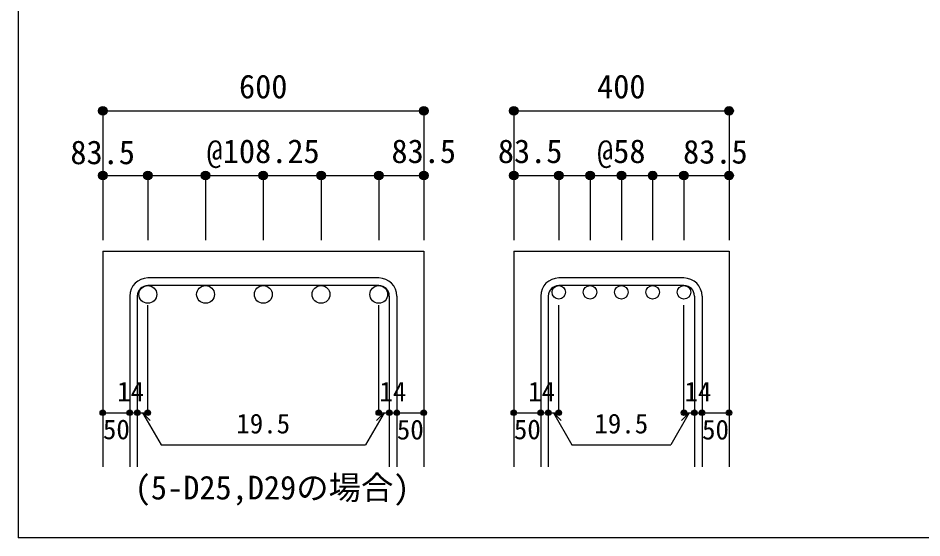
# Model space of a CAD drawing. Units: millimetres at full size, sheet at 1:20. Extents: x -3982 to 3969, y -2797 to 2801.
# Drawn here: x -3982 to -2307, y -2797 to -1833 of the extents above; entities that cross this region are included whole.
import ezdxf
from ezdxf.enums import TextEntityAlignment as Align

# ---------------------------------------------------------------- set-up
doc = ezdxf.new("R2010")
doc.units = ezdxf.units.MM
doc.header["$LTSCALE"] = 20
doc.header["$PDMODE"] = 32
doc.header["$PDSIZE"] = 10
for name, color, linetype in [('6-1_躯体線', 2, 'Continuous'), ('6-5_梁主筋', 7, 'Continuous'), ('6-6_S.T.P.', 7, 'Continuous'), ('6-7_文字', 7, 'Continuous'), ('6-D_寸法', 4, 'Continuous'), ('F-0_枠', 6, 'Continuous')]:
    doc.layers.add(name, color=color, linetype=linetype)
doc.styles.add('ＭＳ ゴシック', font='')
doc.styles.get('ＭＳ ゴシック').set_extended_font_data('MS Gothic')

msp = doc.modelspace()

# ---------------------------------------------------------------- linework, layer by layer
at = {"layer": '6-1_躯体線'}
for p, q in [((-3824.98, -2264.67), (-3824.98, -2664.67)), ((-3824.98, -2264.67), (-3229.98, -2264.67)), ((-3229.98, -2264.67), (-3229.98, -2664.67)), ((-3063.37, -2264.67), (-3063.37, -2664.67)), ((-3063.37, -2264.67), (-2664.37, -2264.67)), ((-2664.37, -2264.67), (-2664.37, -2664.67))]:
    msp.add_line(p, q, dxfattribs=at)
at = {"layer": '6-5_梁主筋', "color": 3}
for centre, radius in [((-3741.48, -2345.17), 16.5), ((-3634.48, -2345.17), 16.5), ((-3527.48, -2345.17), 16.5), ((-3420.48, -2345.17), 16.5), ((-3313.48, -2345.17), 16.5), ((-2979.87, -2341.17), 12.5), ((-2921.87, -2341.17), 12.5), ((-2863.87, -2341.17), 12.5), ((-2805.87, -2341.17), 12.5), ((-2747.87, -2341.17), 12.5)]:
    msp.add_circle(centre, radius, dxfattribs=at)
at = {"layer": '6-6_S.T.P.'}
for p, q in [((-3313.48, -2314.67), (-3741.48, -2314.67)), ((-2747.87, -2314.67), (-2979.87, -2314.67)), ((-3313.48, -2328.67), (-3741.48, -2328.67)), ((-2747.87, -2328.67), (-2979.87, -2328.67)), ((-3774.98, -2348.17), (-3774.98, -2664.67)), ((-3760.98, -2348.17), (-3760.98, -2664.67)), ((-3293.98, -2348.17), (-3293.98, -2664.67)), ((-3279.98, -2348.17), (-3279.98, -2664.67)), ((-3013.37, -2348.17), (-3013.37, -2664.67)), ((-2999.37, -2348.17), (-2999.37, -2664.67)), ((-2728.37, -2348.17), (-2728.37, -2664.67)), ((-2714.37, -2348.17), (-2714.37, -2664.67))]:
    msp.add_line(p, q, dxfattribs=at)
for centre, radius, start, end in [((-3741.48, -2348.17), 33.5, 90, 180), ((-3313.48, -2348.17), 33.5, 0, 90), ((-2979.87, -2348.17), 33.5, 90, 180), ((-2747.87, -2348.17), 33.5, 0, 90), ((-3741.48, -2348.17), 19.5, 90, 180), ((-3313.48, -2348.17), 19.5, 0, 90), ((-2979.87, -2348.17), 19.5, 90, 180), ((-2747.87, -2348.17), 19.5, 0, 90)]:
    msp.add_arc(centre, radius, start, end, dxfattribs=at)
at = {"layer": '6-D_寸法'}
for p, q in [((-3824.98, -2004.67), (-3824.98, -2124.67)), ((-3824.98, -2004.67), (-3229.98, -2004.67)), ((-3229.98, -2004.67), (-3229.98, -2124.67)), ((-3063.37, -2004.67), (-3063.37, -2124.67)), ((-3063.37, -2004.67), (-2664.37, -2004.67)), ((-2664.37, -2004.67), (-2664.37, -2124.67)), ((-3824.98, -2124.67), (-3741.48, -2124.67)), ((-3824.98, -2124.67), (-3824.98, -2244.67)), ((-3741.48, -2124.67), (-3741.48, -2244.67)), ((-3741.48, -2124.67), (-3514.98, -2124.67)), ((-3741.48, -2124.67), (-3598.81, -2124.67)), ((-3741.48, -2124.67), (-3598.81, -2124.67)), ((-3741.48, -2124.67), (-3634.48, -2124.67)), ((-3741.48, -2124.67), (-3741.48, -2244.67)), ((-3634.48, -2124.67), (-3634.48, -2244.67)), ((-3634.48, -2124.67), (-3527.48, -2124.67)), ((-3527.48, -2124.67), (-3527.48, -2244.67)), ((-3527.48, -2124.67), (-3420.48, -2124.67)), ((-3514.98, -2124.67), (-3313.48, -2124.67)), ((-3456.15, -2124.67), (-3313.48, -2124.67)), ((-3456.15, -2124.67), (-3313.48, -2124.67)), ((-3420.48, -2124.67), (-3420.48, -2244.67)), ((-3420.48, -2124.67), (-3313.48, -2124.67)), ((-3313.48, -2124.67), (-3313.48, -2244.67)), ((-3313.48, -2124.67), (-3229.98, -2124.67)), ((-3313.48, -2124.67), (-3313.48, -2244.67)), ((-3229.98, -2124.67), (-3229.98, -2244.67)), ((-3063.37, -2124.67), (-2979.87, -2124.67)), ((-3063.37, -2124.67), (-3063.37, -2244.67)), ((-2979.87, -2124.67), (-2979.87, -2244.67)), ((-2979.87, -2124.67), (-2921.87, -2124.67)), ((-2979.87, -2124.67), (-2979.87, -2244.67)), ((-2921.87, -2124.67), (-2863.87, -2124.67)), ((-2921.87, -2124.67), (-2921.87, -2244.67)), ((-2863.87, -2124.67), (-2805.87, -2124.67)), ((-2863.87, -2124.67), (-2863.87, -2244.67)), ((-2805.87, -2124.67), (-2747.87, -2124.67)), ((-2805.87, -2124.67), (-2805.87, -2244.67)), ((-2747.87, -2124.67), (-2747.87, -2244.67)), ((-2747.87, -2124.67), (-2747.87, -2244.67)), ((-2747.87, -2124.67), (-2664.37, -2124.67)), ((-2664.37, -2124.67), (-2664.37, -2244.67)), ((-3741.48, -2564.67), (-3741.48, -2365.34)), ((-3313.48, -2564.67), (-3313.48, -2365.34)), ((-2979.87, -2564.67), (-2979.87, -2365.34)), ((-2747.87, -2564.67), (-2747.87, -2365.34)), ((-3824.98, -2564.67), (-3774.98, -2564.67)), ((-3774.98, -2564.67), (-3741.48, -2564.67)), ((-3751.23, -2564.67), (-3737.09, -2578.81)), ((-3751.23, -2564.67), (-3717.01, -2623.95)), ((-3303.73, -2564.67), (-3337.95, -2623.95)), ((-3303.73, -2564.67), (-3317.87, -2578.81)), ((-3313.48, -2564.67), (-3229.98, -2564.67)), ((-3293.98, -2564.67), (-3279.98, -2564.67)), ((-3063.37, -2564.67), (-3013.37, -2564.67)), ((-3013.37, -2564.67), (-2979.87, -2564.67)), ((-2989.62, -2564.67), (-2975.48, -2578.81)), ((-2989.62, -2564.67), (-2955.39, -2623.95)), ((-2738.12, -2564.67), (-2772.34, -2623.95)), ((-2738.12, -2564.67), (-2752.26, -2578.81)), ((-2747.87, -2564.67), (-2664.37, -2564.67)), ((-2728.37, -2564.67), (-2714.37, -2564.67)), ((-3717.01, -2623.95), (-3337.95, -2623.95)), ((-2955.39, -2623.95), (-2772.34, -2623.95))]:
    msp.add_line(p, q, dxfattribs=at)
for points in [[(-3229.98, -2004.67), (-3229.98, -2124.67), (-3229.98, -2244.67)], [(-2664.37, -2004.67), (-2664.37, -2124.67), (-2664.37, -2244.67)]]:
    msp.add_lwpolyline(points, dxfattribs=at)
for centre, radius in [((-3824.98, -2004.67), 8), ((-3824.98, -2004.67), 7.2), ((-3824.98, -2004.67), 6.4), ((-3824.98, -2004.67), 5.6), ((-3824.98, -2004.67), 4.8), ((-3824.98, -2004.67), 4), ((-3824.98, -2004.67), 3.2), ((-3824.98, -2004.67), 2.4), ((-3824.98, -2004.67), 1.6), ((-3824.98, -2004.67), 0.8), ((-3229.98, -2004.67), 8), ((-3229.98, -2004.67), 7.2), ((-3229.98, -2004.67), 6.4), ((-3229.98, -2004.67), 5.6), ((-3229.98, -2004.67), 4.8), ((-3229.98, -2004.67), 4), ((-3229.98, -2004.67), 3.2), ((-3229.98, -2004.67), 2.4), ((-3229.98, -2004.67), 1.6), ((-3229.98, -2004.67), 0.8), ((-3063.37, -2004.67), 8), ((-3063.37, -2004.67), 7.2), ((-3063.37, -2004.67), 6.4), ((-3063.37, -2004.67), 5.6), ((-3063.37, -2004.67), 4.8), ((-3063.37, -2004.67), 4), ((-3063.37, -2004.67), 3.2), ((-3063.37, -2004.67), 2.4), ((-3063.37, -2004.67), 1.6), ((-3063.37, -2004.67), 0.8), ((-2664.37, -2004.67), 8), ((-2664.37, -2004.67), 7.2), ((-2664.37, -2004.67), 6.4), ((-2664.37, -2004.67), 5.6), ((-2664.37, -2004.67), 4.8), ((-2664.37, -2004.67), 4), ((-2664.37, -2004.67), 3.2), ((-2664.37, -2004.67), 2.4), ((-2664.37, -2004.67), 1.6), ((-2664.37, -2004.67), 0.8), ((-3824.98, -2124.67), 8), ((-3824.98, -2124.67), 7.2), ((-3824.98, -2124.67), 6.4), ((-3824.98, -2124.67), 5.6), ((-3824.98, -2124.67), 4.8), ((-3824.98, -2124.67), 4), ((-3824.98, -2124.67), 3.2), ((-3824.98, -2124.67), 2.4), ((-3824.98, -2124.67), 1.6), ((-3824.98, -2124.67), 0.8), ((-3741.48, -2124.67), 8), ((-3741.48, -2124.67), 7.2), ((-3741.48, -2124.67), 6.4), ((-3741.48, -2124.67), 5.6), ((-3741.48, -2124.67), 4.8), ((-3741.48, -2124.67), 4), ((-3741.48, -2124.67), 3.2), ((-3741.48, -2124.67), 2.4), ((-3741.48, -2124.67), 1.6), ((-3741.48, -2124.67), 0.8), ((-3634.48, -2124.67), 8), ((-3634.48, -2124.67), 7.2), ((-3634.48, -2124.67), 6.4), ((-3634.48, -2124.67), 5.6), ((-3634.48, -2124.67), 4.8), ((-3634.48, -2124.67), 4), ((-3634.48, -2124.67), 3.2), ((-3634.48, -2124.67), 2.4), ((-3634.48, -2124.67), 1.6), ((-3634.48, -2124.67), 0.8), ((-3527.48, -2124.67), 8), ((-3527.48, -2124.67), 7.2), ((-3527.48, -2124.67), 6.4), ((-3527.48, -2124.67), 5.6), ((-3527.48, -2124.67), 4.8), ((-3527.48, -2124.67), 4), ((-3527.48, -2124.67), 3.2), ((-3527.48, -2124.67), 2.4), ((-3527.48, -2124.67), 1.6), ((-3527.48, -2124.67), 0.8), ((-3420.48, -2124.67), 8), ((-3420.48, -2124.67), 7.2), ((-3420.48, -2124.67), 6.4), ((-3420.48, -2124.67), 5.6), ((-3420.48, -2124.67), 4.8), ((-3420.48, -2124.67), 4), ((-3420.48, -2124.67), 3.2), ((-3420.48, -2124.67), 2.4), ((-3420.48, -2124.67), 1.6), ((-3420.48, -2124.67), 0.8), ((-3313.48, -2124.67), 8), ((-3313.48, -2124.67), 7.2), ((-3313.48, -2124.67), 6.4), ((-3313.48, -2124.67), 5.6), ((-3313.48, -2124.67), 4.8), ((-3313.48, -2124.67), 4), ((-3313.48, -2124.67), 3.2), ((-3313.48, -2124.67), 2.4), ((-3313.48, -2124.67), 1.6), ((-3313.48, -2124.67), 0.8), ((-3229.98, -2124.67), 8), ((-3229.98, -2124.67), 7.2), ((-3229.98, -2124.67), 6.4), ((-3229.98, -2124.67), 5.6), ((-3229.98, -2124.67), 4.8), ((-3229.98, -2124.67), 4), ((-3229.98, -2124.67), 3.2), ((-3229.98, -2124.67), 2.4), ((-3229.98, -2124.67), 1.6), ((-3229.98, -2124.67), 0.8), ((-3063.37, -2124.67), 8), ((-3063.37, -2124.67), 7.2), ((-3063.37, -2124.67), 6.4), ((-3063.37, -2124.67), 5.6), ((-3063.37, -2124.67), 4.8), ((-3063.37, -2124.67), 4), ((-3063.37, -2124.67), 3.2), ((-3063.37, -2124.67), 2.4), ((-3063.37, -2124.67), 1.6), ((-3063.37, -2124.67), 0.8), ((-2979.87, -2124.67), 8), ((-2979.87, -2124.67), 7.2), ((-2979.87, -2124.67), 6.4), ((-2979.87, -2124.67), 5.6), ((-2979.87, -2124.67), 4.8), ((-2979.87, -2124.67), 4), ((-2979.87, -2124.67), 3.2), ((-2979.87, -2124.67), 2.4), ((-2979.87, -2124.67), 1.6), ((-2979.87, -2124.67), 0.8), ((-2921.87, -2124.67), 8), ((-2921.87, -2124.67), 7.2), ((-2921.87, -2124.67), 6.4), ((-2921.87, -2124.67), 5.6), ((-2921.87, -2124.67), 4.8), ((-2921.87, -2124.67), 4), ((-2921.87, -2124.67), 3.2), ((-2921.87, -2124.67), 2.4), ((-2921.87, -2124.67), 1.6), ((-2921.87, -2124.67), 0.8), ((-2863.87, -2124.67), 8), ((-2863.87, -2124.67), 7.2), ((-2863.87, -2124.67), 6.4), ((-2863.87, -2124.67), 5.6), ((-2863.87, -2124.67), 4.8), ((-2863.87, -2124.67), 4), ((-2863.87, -2124.67), 3.2), ((-2863.87, -2124.67), 2.4), ((-2863.87, -2124.67), 1.6), ((-2863.87, -2124.67), 0.8), ((-2805.87, -2124.67), 8), ((-2805.87, -2124.67), 7.2), ((-2805.87, -2124.67), 6.4), ((-2805.87, -2124.67), 5.6), ((-2805.87, -2124.67), 4.8), ((-2805.87, -2124.67), 4), ((-2805.87, -2124.67), 3.2), ((-2805.87, -2124.67), 2.4), ((-2805.87, -2124.67), 1.6), ((-2805.87, -2124.67), 0.8), ((-2747.87, -2124.67), 8), ((-2747.87, -2124.67), 7.2), ((-2747.87, -2124.67), 6.4), ((-2747.87, -2124.67), 5.6), ((-2747.87, -2124.67), 4.8), ((-2747.87, -2124.67), 4), ((-2747.87, -2124.67), 3.2), ((-2747.87, -2124.67), 2.4), ((-2747.87, -2124.67), 1.6), ((-2747.87, -2124.67), 0.8), ((-2664.37, -2124.67), 8), ((-2664.37, -2124.67), 7.2), ((-2664.37, -2124.67), 6.4), ((-2664.37, -2124.67), 5.6), ((-2664.37, -2124.67), 4.8), ((-2664.37, -2124.67), 4), ((-2664.37, -2124.67), 3.2), ((-2664.37, -2124.67), 2.4), ((-2664.37, -2124.67), 1.6), ((-2664.37, -2124.67), 0.8), ((-3824.98, -2564.67), 4), ((-3824.98, -2564.67), 3.6), ((-3824.98, -2564.67), 3.2), ((-3824.98, -2564.67), 2.8), ((-3824.98, -2564.67), 2.4), ((-3824.98, -2564.67), 2), ((-3774.98, -2564.67), 4), ((-3774.98, -2564.67), 3.6), ((-3774.98, -2564.67), 3.2), ((-3774.98, -2564.67), 2.8), ((-3774.98, -2564.67), 2.4), ((-3774.98, -2564.67), 2), ((-3760.98, -2564.67), 4), ((-3760.98, -2564.67), 3.6), ((-3760.98, -2564.67), 3.2), ((-3760.98, -2564.67), 2.8), ((-3760.98, -2564.67), 2.4), ((-3760.98, -2564.67), 2), ((-3741.48, -2564.67), 4), ((-3741.48, -2564.67), 3.6), ((-3741.48, -2564.67), 3.2), ((-3741.48, -2564.67), 2.8), ((-3741.48, -2564.67), 2.4), ((-3741.48, -2564.67), 2), ((-3313.48, -2564.67), 4), ((-3313.48, -2564.67), 3.6), ((-3313.48, -2564.67), 3.2), ((-3313.48, -2564.67), 2.8), ((-3313.48, -2564.67), 2.4), ((-3313.48, -2564.67), 2), ((-3293.98, -2564.67), 4), ((-3293.98, -2564.67), 3.6), ((-3293.98, -2564.67), 3.2), ((-3293.98, -2564.67), 2.8), ((-3293.98, -2564.67), 2.4), ((-3293.98, -2564.67), 2), ((-3279.98, -2564.67), 4), ((-3279.98, -2564.67), 3.6), ((-3279.98, -2564.67), 3.2), ((-3279.98, -2564.67), 2.8), ((-3279.98, -2564.67), 2.4), ((-3279.98, -2564.67), 2), ((-3229.98, -2564.67), 4), ((-3229.98, -2564.67), 3.6), ((-3229.98, -2564.67), 3.2), ((-3229.98, -2564.67), 2.8), ((-3229.98, -2564.67), 2.4), ((-3229.98, -2564.67), 2), ((-3063.37, -2564.67), 4), ((-3063.37, -2564.67), 3.6), ((-3063.37, -2564.67), 3.2), ((-3063.37, -2564.67), 2.8), ((-3063.37, -2564.67), 2.4), ((-3063.37, -2564.67), 2), ((-3013.37, -2564.67), 4), ((-3013.37, -2564.67), 3.6), ((-3013.37, -2564.67), 3.2), ((-3013.37, -2564.67), 2.8), ((-3013.37, -2564.67), 2.4), ((-3013.37, -2564.67), 2), ((-2999.37, -2564.67), 4), ((-2999.37, -2564.67), 3.6), ((-2999.37, -2564.67), 3.2), ((-2999.37, -2564.67), 2.8), ((-2999.37, -2564.67), 2.4), ((-2999.37, -2564.67), 2), ((-2979.87, -2564.67), 4), ((-2979.87, -2564.67), 3.6), ((-2979.87, -2564.67), 3.2), ((-2979.87, -2564.67), 2.8), ((-2979.87, -2564.67), 2.4), ((-2979.87, -2564.67), 2), ((-2747.87, -2564.67), 4), ((-2747.87, -2564.67), 3.6), ((-2747.87, -2564.67), 3.2), ((-2747.87, -2564.67), 2.8), ((-2747.87, -2564.67), 2.4), ((-2747.87, -2564.67), 2), ((-2728.37, -2564.67), 4), ((-2728.37, -2564.67), 3.6), ((-2728.37, -2564.67), 3.2), ((-2728.37, -2564.67), 2.8), ((-2728.37, -2564.67), 2.4), ((-2728.37, -2564.67), 2), ((-2714.37, -2564.67), 4), ((-2714.37, -2564.67), 3.6), ((-2714.37, -2564.67), 3.2), ((-2714.37, -2564.67), 2.8), ((-2714.37, -2564.67), 2.4), ((-2714.37, -2564.67), 2), ((-2664.37, -2564.67), 4), ((-2664.37, -2564.67), 3.6), ((-2664.37, -2564.67), 3.2), ((-2664.37, -2564.67), 2.8), ((-2664.37, -2564.67), 2.4), ((-2664.37, -2564.67), 2), ((-3824.98, -2564.67), 1.6), ((-3824.98, -2564.67), 1.2), ((-3824.98, -2564.67), 0.8), ((-3824.98, -2564.67), 0.4), ((-3774.98, -2564.67), 1.6), ((-3774.98, -2564.67), 1.2), ((-3774.98, -2564.67), 0.8), ((-3774.98, -2564.67), 0.4), ((-3760.98, -2564.67), 1.6), ((-3760.98, -2564.67), 1.2), ((-3760.98, -2564.67), 0.8), ((-3760.98, -2564.67), 0.4), ((-3741.48, -2564.67), 1.6), ((-3741.48, -2564.67), 1.2), ((-3741.48, -2564.67), 0.8), ((-3741.48, -2564.67), 0.4), ((-3313.48, -2564.67), 1.6), ((-3313.48, -2564.67), 1.2), ((-3313.48, -2564.67), 0.8), ((-3313.48, -2564.67), 0.4), ((-3293.98, -2564.67), 1.6), ((-3293.98, -2564.67), 1.2), ((-3293.98, -2564.67), 0.8), ((-3293.98, -2564.67), 0.4), ((-3279.98, -2564.67), 1.6), ((-3279.98, -2564.67), 1.2), ((-3279.98, -2564.67), 0.8), ((-3279.98, -2564.67), 0.4), ((-3229.98, -2564.67), 1.6), ((-3229.98, -2564.67), 1.2), ((-3229.98, -2564.67), 0.8), ((-3229.98, -2564.67), 0.4), ((-3063.37, -2564.67), 1.6), ((-3063.37, -2564.67), 1.2), ((-3063.37, -2564.67), 0.8), ((-3063.37, -2564.67), 0.4), ((-3013.37, -2564.67), 1.6), ((-3013.37, -2564.67), 1.2), ((-3013.37, -2564.67), 0.8), ((-3013.37, -2564.67), 0.4), ((-2999.37, -2564.67), 1.6), ((-2999.37, -2564.67), 1.2), ((-2999.37, -2564.67), 0.8), ((-2999.37, -2564.67), 0.4), ((-2979.87, -2564.67), 1.6), ((-2979.87, -2564.67), 1.2), ((-2979.87, -2564.67), 0.8), ((-2979.87, -2564.67), 0.4), ((-2747.87, -2564.67), 1.6), ((-2747.87, -2564.67), 1.2), ((-2747.87, -2564.67), 0.8), ((-2747.87, -2564.67), 0.4), ((-2728.37, -2564.67), 1.6), ((-2728.37, -2564.67), 1.2), ((-2728.37, -2564.67), 0.8), ((-2728.37, -2564.67), 0.4), ((-2714.37, -2564.67), 1.6), ((-2714.37, -2564.67), 1.2), ((-2714.37, -2564.67), 0.8), ((-2714.37, -2564.67), 0.4), ((-2664.37, -2564.67), 1.6), ((-2664.37, -2564.67), 1.2), ((-2664.37, -2564.67), 0.8), ((-2664.37, -2564.67), 0.4)]:
    msp.add_circle(centre, radius, dxfattribs=at)
at = {"layer": '6-D_寸法', "color": 7}
for p in [(-3824.98, -2004.67), (-3229.98, -2004.67), (-3063.37, -2004.67), (-2664.37, -2004.67), (-3824.98, -2124.67), (-3741.48, -2124.67), (-3634.48, -2124.67), (-3527.48, -2124.67), (-3420.48, -2124.67), (-3313.48, -2124.67), (-3313.48, -2124.67), (-3229.98, -2124.67), (-3063.37, -2124.67), (-2979.87, -2124.67), (-2921.87, -2124.67), (-2863.87, -2124.67), (-2805.87, -2124.67), (-2747.87, -2124.67), (-2664.37, -2124.67), (-3824.98, -2564.67), (-3774.98, -2564.67), (-3760.98, -2564.67), (-3741.48, -2564.67), (-3313.48, -2564.67), (-3293.98, -2564.67), (-3279.98, -2564.67), (-3229.98, -2564.67), (-3063.37, -2564.67), (-3013.37, -2564.67), (-2999.37, -2564.67), (-2979.87, -2564.67), (-2747.87, -2564.67), (-2728.37, -2564.67), (-2714.37, -2564.67), (-2664.37, -2564.67)]:
    msp.add_point(p, dxfattribs=at)
at = {"layer": 'F-0_枠'}
for p in [(-3981.92, 2800.77), (3969.4, -2796.83)]:
    msp.add_line(p, (-3981.92, -2796.83), dxfattribs=at)

# ---------------------------------------------------------------- texts
at = {"layer": '6-7_文字', "style": 'ＭＳ ゴシック'}
msp.add_text('(5-D25,D29の場合)', height=43.99, dxfattribs=at).set_placement((-3765.69, -2738.68), align=Align.BOTTOM_LEFT)
at = {"layer": '6-D_寸法', "style": 'ＭＳ ゴシック'}
for s, height, p in [('600', 43.99, (-3572.48, -1994.67)), ('400', 43.99, (-2908.87, -1994.67)), ('83.5', 43.99, (-3884.98, -2116.76)), ('@108.25', 43.99, (-3632.48, -2114.67)), ('83.5', 43.99, (-3289.98, -2114.67)), ('83.5', 43.99, (-3092.77, -2114.73)), ('@58', 43.99, (-2908.87, -2114.67)), ('83.5', 43.99, (-2749.52, -2115.68)), ('14', 36.66, (-3798.29, -2554.6)), ('14', 36.66, (-3312.37, -2554.67)), ('14', 36.66, (-3036.68, -2554.6)), ('14', 36.66, (-2746.76, -2554.67)), ('50', 36.66, (-3824.73, -2624.77)), ('19.5', 36.66, (-3577.48, -2613.95)), ('50', 36.66, (-3279.99, -2625.22)), ('50', 36.66, (-3063.11, -2624.77)), ('19.5', 36.66, (-2913.87, -2613.95)), ('50', 36.66, (-2714.37, -2625.22))]:
    msp.add_text(s, height=height, dxfattribs=at).set_placement(p, align=Align.BOTTOM_LEFT)

doc.saveas('drawing.dxf')
